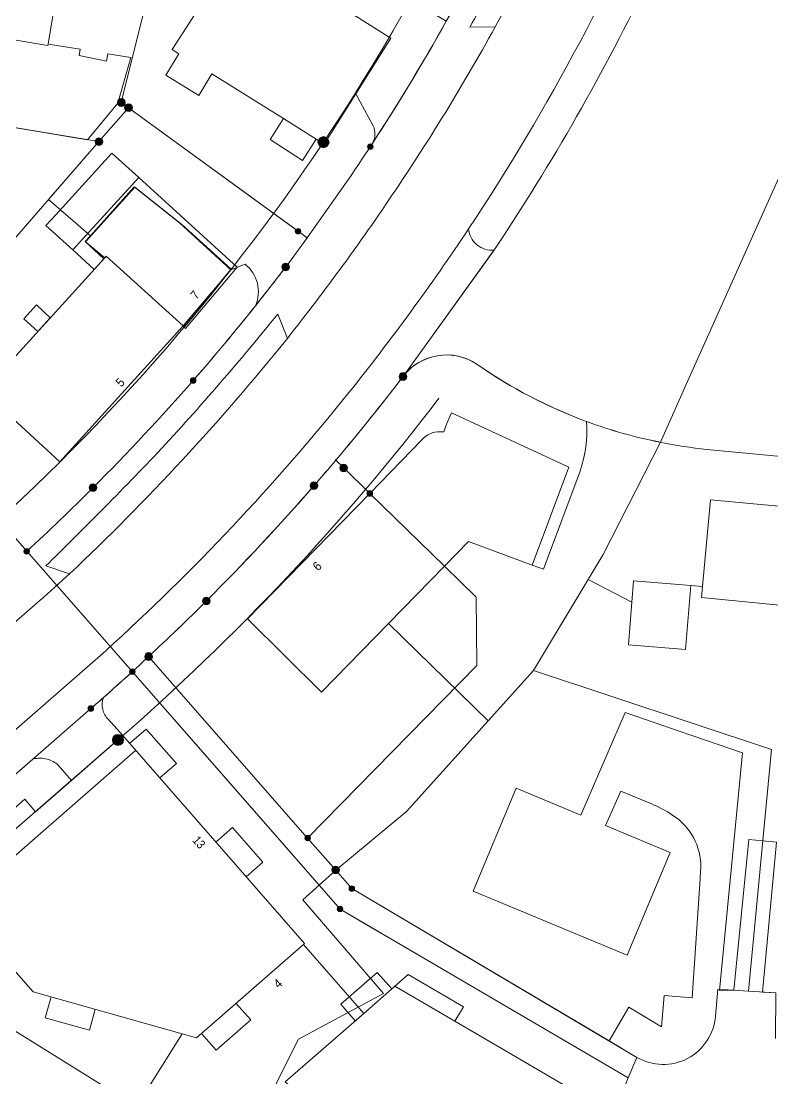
# Model space of a CAD drawing. Header units: metres. Extents: x 2683404 to 2684427, y 1250406 to 1251451.
# Drawn here: x 2683784.9 to 2683852.9, y 1250884.4 to 1250980.1 of the extents above; entities that cross this region are included whole.
import ezdxf

# ---------------------------------------------------------------- set-up
doc = ezdxf.new("R2010")
doc.units = ezdxf.units.M
doc.linetypes.add('AUSGEZOGEN', pattern=[0])
for name, color, linetype, lineweight in [('0__DEFAULT_1', 8, 'AUSGEZOGEN', 18), ('17__01973', 8, 'AUSGEZOGEN', 13), ('22__01911', 8, 'AUSGEZOGEN', 13), ('24__01225', 8, 'AUSGEZOGEN', 13), ('25__01221', 8, 'AUSGEZOGEN', 13), ('27__01236', 8, 'AUSGEZOGEN', 13), ('29__01211', 8, 'AUSGEZOGEN', 13), ('30__01234', 8, 'AUSGEZOGEN', 13), ('35__01219', 8, 'AUSGEZOGEN', 13), ('40__01653', 8, 'AUSGEZOGEN', 13), ('41__01657', 8, 'AUSGEZOGEN', 13), ('42__01651', 8, 'AUSGEZOGEN', 13), ('48__01611', 8, 'AUSGEZOGEN', 13), ('54__01921', 8, 'AUSGEZOGEN', 13), ('56__01321', 8, 'AUSGEZOGEN', 13), ('67__01311', 8, 'AUSGEZOGEN', 13), ('84__01940', 8, 'AUSGEZOGEN', 13), ('STANDARD', 7, 'AUSGEZOGEN', 13)]:
    doc.layers.add(name, color=color, linetype=linetype, lineweight=lineweight)
doc.styles.add('ARIAL', font='arial.ttf')

# ---------------------------------------------------------------- blocks, each defined once
blk = doc.blocks.new('COMPLEXOBJECT_1')
at = {"layer": '17__01973', "color": 8, "linetype": 'AUSGEZOGEN', "lineweight": 18, "transparency": 33554687}
blk.add_line((-2473.405, -306.443), (-2473.405, -306.443), dxfattribs=at)
blk.add_lwpolyline([(-2473.405, -306.443), (-2500.59, -330.105), (-2510.532, -346.036)], dxfattribs=at)
blk.add_arc((-2611.879, -147.335), 210.928, 311.03333, 322.5712, dxfattribs=at)
blk = doc.blocks.new('COMPLEXOBJECT_2')
at = {"layer": '17__01973', "color": 8, "linetype": 'AUSGEZOGEN', "lineweight": 18, "transparency": 33554687}
blk.add_line((-2454.82, -252.349), (-2454.82, -252.349), dxfattribs=at)
for centre, radius, start, end in [((-2611.931, -147.324), 188.981, 326.23812, 342.64453), ((-2611.854, -147.294), 188.935, 311.0192, 326.21762)]:
    blk.add_arc(centre, radius, start, end, dxfattribs=at)
blk = doc.blocks.new('COMPLEXOBJECT_11')
at = {"layer": '24__01225', "color": 8, "linetype": 'AUSGEZOGEN', "lineweight": 18, "transparency": 33554687}
for p, q in [((-2474.723, -302.616), (-2474.723, -302.616)), ((-2475.855, -303.603), (-2481.101, -308.177)), ((-2474.786, -303.686), (-2474.786, -303.686)), ((-2481.101, -308.177), (-2481.101, -308.177)), ((-2479.81, -308.187), (-2479.81, -308.187)), ((-2478.801, -308.743), (-2478.801, -308.743)), ((-2478.801, -308.743), (-2477.612, -310.114))]:
    blk.add_line(p, q, dxfattribs=at)
blk.add_lwpolyline([(-2477.612, -310.114), (-2472.979, -306.058), (-2474.298, -304.569)], dxfattribs=at)
for centre, radius, start, end in [((-2578.922, -184.253), 157.693, 310.8126, 311.35828), ((-2472.971, -303.256), 1.865, 159.93091, 193.32989), ((-2472.973, -303.26), 1.863, 193.21763, 224.63784), ((-2480.474, -310.591), 2.494, 74.55321, 104.55918), ((-2480.478, -310.593), 2.497, 47.80393, 74.48297)]:
    blk.add_arc(centre, radius, start, end, dxfattribs=at)
blk = doc.blocks.new('COMPLEXOBJECT_19')
at = {"layer": '29__01211', "color": 8, "linetype": 'AUSGEZOGEN', "lineweight": 18, "transparency": 33554687}
blk.add_line((-2454.462, -238.003), (-2454.462, -238.003), dxfattribs=at)
blk.add_lwpolyline([(-2456.287, -238.213), (-2457.209, -237.636), (-2464.593, -233.017), (-2464.856, -233.44), (-2466.496, -236.106), (-2466.877, -237.702), (-2466.982, -238.224), (-2465.432, -239.158), (-2468.495, -243.965), (-2467.905, -244.341), (-2469.092, -246.277), (-2466.1, -248.112), (-2464.903, -246.16), (-2458.428, -250.199), (-2459.658, -252.119), (-2456.711, -254.007), (-2455.484, -252.091), (-2454.764, -252.543), (-2451.885, -247.962), (-2448.724, -242.933), (-2452.134, -240.805), (-2451.978, -240.554), (-2451.702, -238.38), (-2452.413, -238.196), (-2453.825, -237.299), (-2454.462, -238.003)], dxfattribs=at)
blk.add_arc((-2455.182, -239.787), 1.923, 68.03669, 125.09145, dxfattribs=at)
blk = doc.blocks.new('COMPLEXOBJECT_20')
at = {"layer": '24__01225', "color": 8, "linetype": 'AUSGEZOGEN', "lineweight": 18, "transparency": 33554687}
for p, q in [((-2457.209, -237.636), (-2456.287, -238.213)), ((-2456.287, -238.213), (-2456.287, -238.213)), ((-2454.462, -238.003), (-2454.462, -238.003)), ((-2450.394, -252.46), (-2450.394, -252.46))]:
    blk.add_line(p, q, dxfattribs=at)
for points in [[(-2443.72, -241.398), (-2455.255, -234.435), (-2457.209, -237.636)], [(-2454.462, -238.003), (-2453.825, -237.299), (-2452.413, -238.196), (-2451.702, -238.38), (-2451.978, -240.554), (-2452.134, -240.805), (-2448.724, -242.933), (-2451.885, -247.962), (-2450.327, -250.864)]]:
    blk.add_lwpolyline(points, dxfattribs=at)
for centre, radius, start, end in [((-2455.182, -239.787), 1.923, 68.03669, 125.09145), ((-2611.565, -147.677), 192.238, 326.97065, 330.82194), ((-2451.928, -251.596), 1.76, 330.6076, 24.58468)]:
    blk.add_arc(centre, radius, start, end, dxfattribs=at)
blk = doc.blocks.new('COMPLEXOBJECT_21')
at = {"layer": '30__01234', "color": 8, "linetype": 'AUSGEZOGEN', "lineweight": 18, "transparency": 33554687}
for p, q in [((-2457.676, -202.429), (-2457.676, -202.429)), ((-2458.029, -204.232), (-2458.029, -204.232)), ((-2432.422, -217.427), (-2432.422, -217.427)), ((-2451.435, -218.692), (-2451.435, -218.692)), ((-2459.974, -222.096), (-2459.974, -222.096)), ((-2455.735, -224.277), (-2455.735, -224.277)), ((-2437.641, -229.608), (-2437.641, -229.608)), ((-2442.38, -238.968), (-2442.38, -238.968)), ((-2443.72, -241.398), (-2443.72, -241.398)), ((-2450.327, -250.864), (-2450.327, -250.864)), ((-2450.589, -252.759), (-2450.394, -252.46)), ((-2450.589, -252.759), (-2450.589, -252.759)), ((-2461.912, -263.387), (-2461.912, -263.387)), ((-2466.61, -273.921), (-2466.61, -273.921))]:
    blk.add_line(p, q, dxfattribs=at)
for points in [[(-2457.676, -202.429), (-2457.54, -201.679), (-2462.428, -200.764), (-2464.306, -210.327), (-2468.895, -209.432), (-2469.02, -209.976), (-2484.725, -206.862), (-2484.958, -207.973), (-2484.179, -208.103), (-2484.768, -211.681), (-2485.117, -214.045), (-2487.267, -227.271), (-2487.172, -227.292), (-2487.776, -230.612), (-2483.539, -231.332), (-2483.413, -230.516), (-2478.314, -231.379), (-2478.304, -231.32), (-2477.742, -231.412), (-2479.725, -243.477), (-2476.834, -243.924), (-2476.919, -244.519), (-2474.435, -245.02), (-2474.327, -244.349), (-2472.252, -244.684), (-2473.412, -248.808), (-2476.146, -252.131), (-2486.633, -250.401), (-2504.884, -247.388), (-2505.138, -248.924), (-2487, -251.942), (-2491.603, -271.262), (-2492.864, -276.563), (-2484.143, -286.532), (-2481.657, -289.378)], [(-2429.486, -209.425), (-2433.467, -207.484), (-2433.144, -204.598), (-2433.876, -204.518), (-2444.113, -204.335), (-2447.718, -203.581), (-2448.435, -203.417), (-2451.435, -218.692)], [(-2459.974, -222.096), (-2459.959, -217.494), (-2460.623, -217.424), (-2458.029, -204.232)], [(-2449.308, -219.609), (-2450.093, -220.989), (-2450.5, -220.766), (-2450.645, -221.297), (-2443.441, -225.458), (-2442.562, -224.925), (-2440.278, -226.309), (-2443.325, -232.621), (-2455.926, -225.258), (-2455.735, -224.277)], [(-2450.327, -250.864), (-2451.885, -247.962), (-2454.764, -252.543), (-2455.484, -252.091), (-2456.711, -254.007), (-2459.658, -252.119), (-2458.428, -250.199), (-2464.903, -246.16), (-2466.1, -248.112), (-2469.092, -246.277), (-2467.905, -244.341), (-2468.495, -243.965), (-2465.432, -239.158), (-2466.982, -238.224), (-2466.877, -237.702), (-2466.496, -236.106), (-2464.856, -233.44), (-2464.593, -233.017)], [(-2464.593, -233.017), (-2457.209, -237.636), (-2455.255, -234.435), (-2443.72, -241.398)], [(-2461.912, -263.387), (-2463.206, -263.895), (-2467.5, -268.981), (-2478.649, -281.288), (-2485.589, -274.902), (-2474.593, -262.818), (-2476.358, -261.35), (-2475.892, -260.828), (-2479.675, -257.54), (-2475.121, -252.3), (-2472.451, -249.23), (-2456.309, -261)]]:
    blk.add_lwpolyline(points, dxfattribs=at)
for centre, radius, start, end in [((-2456.102, -203.673), 2.007, 141.68031, 196.16464), ((-2613.028, -146.622), 193.989, 338.59264, 341.11035), ((-2612.628, -147.426), 193.324, 334.84295, 338.77122), ((-2451.765, -222.382), 3.705, 48.46201, 84.89395), ((-2456.342, -220.246), 4.077, 206.99127, 278.55636), ((-2612.609, -146.901), 193.531, 331.59356, 334.69994), ((-2631.654, -136.179), 215.384, 330.75679, 331.49498), ((-2451.928, -251.596), 1.76, 330.6076, 24.58468), ((-2610.609, -147.796), 191.373, 323.73399, 326.73772), ((-2463.912, -265.889), 3.203, 336.47727, 51.36685), ((-2616.4, -143.221), 198.795, 318.89339, 321.42874), ((-2612.561, -146.667), 193.637, 314.99031, 318.91492), ((-2612.166, -147.687), 192.637, 312.64744, 315.12161)]:
    blk.add_arc(centre, radius, start, end, dxfattribs=at)
blk = doc.blocks.new('COMPLEXOBJECT_40')
at = {"layer": '25__01221', "color": 8, "linetype": 'AUSGEZOGEN', "lineweight": 18, "transparency": 33554687}
for p, q in [((-2441.697, -260.193), (-2441.697, -260.193)), ((-2447.565, -273.478), (-2439.403, -262.111)), ((-2447.565, -273.478), (-2447.565, -273.478)), ((-2452.533, -275.019), (-2452.533, -275.019)), ((-2453.7, -281.132), (-2453.7, -281.132)), ((-2455.677, -283.429), (-2455.677, -283.429)), ((-2465.41, -293.871), (-2465.41, -293.871)), ((-2474.512, -298.375), (-2500.731, -321.301)), ((-2474.512, -298.375), (-2474.512, -298.375)), ((-2470.63, -298.897), (-2470.63, -298.897)), ((-2474.723, -302.616), (-2474.723, -302.616)), ((-2505.786, -326.253), (-2505.786, -326.253))]:
    blk.add_line(p, q, dxfattribs=at)
blk.add_lwpolyline([(-2506.818, -327.346), (-2504.66, -329.125), (-2494.218, -319.614), (-2481.101, -308.177), (-2475.855, -303.603)], dxfattribs=at)
for centre, radius, start, end in [((-2615.664, -144.417), 208.97, 321.31943, 326.35606), ((-2439.608, -260.025), 2.096, 184.60596, 275.59645), ((-2612.374, -147.663), 207.343, 319.93093, 322.64181), ((-2609.781, -149.061), 201.475, 312.17467, 321.30485), ((-2630.999, -130.532), 232.627, 318.9086, 319.65504), ((-2612.299, -147.199), 207.578, 315.04225, 318.98313), ((-2611.053, -147.83), 206.252, 312.90873, 314.92183), ((-2634.745, -124.562), 239.43, 312.78812, 313.27032), ((-2605.363, -153.958), 197.904, 311.30872, 312.32651), ((-2578.922, -184.253), 157.693, 310.8126, 311.35828), ((-2425.358, -403.298), 111.376, 132.58981, 136.23076), ((-2423.625, -404.862), 113.709, 136.26555, 137.023)]:
    blk.add_arc(centre, radius, start, end, dxfattribs=at)
blk = doc.blocks.new('COMPLEXOBJECT_43')
at = {"layer": '25__01221', "color": 8, "linetype": 'AUSGEZOGEN', "lineweight": 18, "transparency": 33554687}
for p, q in [((-2443.72, -241.398), (-2443.72, -241.398)), ((-2439.288, -241.901), (-2441.586, -241.942)), ((-2439.288, -241.901), (-2439.288, -241.901)), ((-2444.085, -250.128), (-2444.085, -250.128)), ((-2450.394, -252.46), (-2450.589, -252.759)), ((-2450.394, -252.46), (-2450.394, -252.46)), ((-2450.589, -252.759), (-2450.589, -252.759)), ((-2447.986, -256.208), (-2447.986, -256.208)), ((-2456.309, -261), (-2456.309, -261)), ((-2458.24, -263.65), (-2458.24, -263.65)), ((-2453.016, -263.431), (-2453.016, -263.431)), ((-2458.96, -267.928), (-2458.96, -267.928)), ((-2458.96, -267.928), (-2458.09, -270.103)), ((-2458.09, -270.103), (-2458.09, -270.103)), ((-2466.61, -273.921), (-2466.61, -273.921)), ((-2475.257, -286.048), (-2475.257, -286.048)), ((-2481.657, -289.378), (-2484.143, -286.532)), ((-2479.928, -290.7), (-2479.928, -290.7)), ((-2477.793, -291.428), (-2479.928, -290.7))]:
    blk.add_line(p, q, dxfattribs=at)
blk.add_lwpolyline([(-2512.325, -320.619), (-2513.058, -319.59), (-2495.184, -304.06), (-2494.78, -306.33), (-2480.429, -293.812)], dxfattribs=at)
for centre, radius, start, end in [((-2618.594, -145.084), 201.775, 331.31264, 333.28769), ((-2611.565, -147.677), 192.238, 326.97065, 330.82194), ((-2611.627, -146.926), 196.777, 328.36778, 331.14099), ((-2613.073, -145.995), 198.496, 326.27265, 328.35793), ((-2610.609, -147.796), 191.373, 323.73399, 326.73772), ((-2617.018, -143.86), 202.962, 323.9047, 326.38963), ((-2616.987, -145.946), 197.623, 323.44463, 324.39528), ((-2611.512, -147.28), 192.442, 321.46628, 322.79278), ((-2618.857, -142.576), 205.206, 321.57703, 323.9176), ((-2616.4, -143.221), 198.795, 318.89339, 321.42874), ((-2656.327, -107.858), 254.118, 319.13102, 320.95711), ((-2612.561, -146.667), 193.637, 314.99031, 318.91492), ((-2660.182, -104.512), 259.222, 317.2538, 319.12917), ((-2807.303, 42.645), 467.219, 315.2907, 316.24707), ((-2612.166, -147.687), 192.637, 312.64744, 315.12161), ((-2806.212, 41.588), 465.7, 314.4777, 315.28877), ((-2594.033, -165.551), 171.338, 311.53194, 312.72048)]:
    blk.add_arc(centre, radius, start, end, dxfattribs=at)
blk = doc.blocks.new('COMPLEXOBJECT_51')
at = {"layer": '25__01221', "color": 8, "linetype": 'AUSGEZOGEN', "lineweight": 18, "transparency": 33554687}
for p, q in [((-2470.63, -298.897), (-2470.63, -298.897)), ((-2472.103, -300.272), (-2472.103, -300.272))]:
    blk.add_line(p, q, dxfattribs=at)
for points in [[(-2426.488, -335.173), (-2429.001, -333.683), (-2452.255, -319.898), (-2453.715, -318.223), (-2456.255, -315.323), (-2470.63, -298.897)], [(-2472.103, -300.272), (-2463.378, -310.251), (-2453.323, -321.749), (-2450.079, -323.65), (-2448.724, -324.444), (-2427.259, -337.023), (-2426.488, -335.173)]]:
    blk.add_lwpolyline(points, dxfattribs=at)
blk.add_arc((-2634.745, -124.562), 239.43, 312.78812, 313.27032, dxfattribs=at)
blk = doc.blocks.new('COMPLEXOBJECT_63')
at = {"layer": '29__01211', "color": 8, "linetype": 'AUSGEZOGEN', "lineweight": 18, "transparency": 33554687}
for p, q in [((-2445.904, -279.263), (-2450.63, -284.142)), ((-2445.002, -278.669), (-2445.002, -278.669)), ((-2443.926, -278.578), (-2443.926, -278.578))]:
    blk.add_line(p, q, dxfattribs=at)
blk.add_lwpolyline([(-2450.63, -284.142), (-2443.89, -290.732), (-2441.719, -288.497), (-2435.943, -290.621), (-2432.624, -281.75), (-2443.239, -276.854), (-2443.708, -277.871), (-2443.926, -278.578)], dxfattribs=at)
for centre, radius, start, end in [((-2444.277, -280.752), 2.206, 109.19611, 137.53662), ((-2444.286, -280.733), 2.185, 80.52657, 109.14171)]:
    blk.add_arc(centre, radius, start, end, dxfattribs=at)
blk = doc.blocks.new('COMPLEXOBJECT_68')
at = {"layer": '30__01234', "color": 8, "linetype": 'AUSGEZOGEN', "lineweight": 18, "transparency": 33554687}
for p, q in [((-2472.103, -300.272), (-2472.103, -300.272)), ((-2474.786, -303.686), (-2474.786, -303.686)), ((-2481.101, -308.177), (-2481.101, -308.177)), ((-2479.81, -308.187), (-2479.81, -308.187)), ((-2478.801, -308.743), (-2478.801, -308.743))]:
    blk.add_line(p, q, dxfattribs=at)
for points in [[(-2372.461, -352.719), (-2372.628, -354.556), (-2372.338, -354.584), (-2353.853, -356.358), (-2353.978, -357.652), (-2345.44, -358.475), (-2347.969, -384.63), (-2361.363, -383.426), (-2359.672, -365.698), (-2373.266, -364.415), (-2373.072, -362.364), (-2377.111, -362.006), (-2375.907, -349.377), (-2376.703, -349.302), (-2389.462, -348.092), (-2411.761, -345.982), (-2422.22, -342.825), (-2428.639, -340.343), (-2427.259, -337.023), (-2448.724, -324.444), (-2450.079, -323.65), (-2453.323, -321.749), (-2463.378, -310.251), (-2472.103, -300.272)], [(-2474.298, -304.569), (-2472.979, -306.058), (-2456.537, -324.87), (-2456.643, -324.962), (-2461.083, -328.841), (-2462.338, -329.937), (-2466.313, -333.41), (-2467.615, -333.042), (-2481.062, -329.237), (-2489.078, -320.146), (-2486.205, -317.639), (-2487.212, -316.513), (-2481.834, -311.803), (-2480.851, -312.949), (-2477.612, -310.114), (-2478.801, -308.743)], [(-2481.101, -308.177), (-2494.218, -319.614), (-2482.739, -332.765), (-2466.2, -343.074)]]:
    blk.add_lwpolyline(points, dxfattribs=at)
for centre, radius, start, end in [((-2605.363, -153.958), 197.904, 311.30872, 312.32651), ((-2472.971, -303.256), 1.865, 159.93091, 193.32989), ((-2472.973, -303.26), 1.863, 193.21763, 224.63784), ((-2480.474, -310.591), 2.494, 74.55321, 104.55918), ((-2480.478, -310.593), 2.497, 47.80393, 74.48297)]:
    blk.add_arc(centre, radius, start, end, dxfattribs=at)
blk = doc.blocks.new('COMPLEXOBJECT_69')
at = {"layer": '30__01234', "color": 8, "linetype": 'AUSGEZOGEN', "lineweight": 18, "transparency": 33554687}
for p, q in [((-2444.507, -271.681), (-2444.507, -271.681)), ((-2440.868, -272.505), (-2440.868, -272.505)), ((-2447.565, -273.478), (-2447.565, -273.478)), ((-2431.039, -277.631), (-2431.039, -277.631)), ((-2445.002, -278.669), (-2445.002, -278.669)), ((-2443.926, -278.578), (-2443.926, -278.578)), ((-2453.7, -281.132), (-2453.7, -281.132)), ((-2431.622, -282.125), (-2431.622, -282.125)), ((-2455.677, -283.429), (-2455.677, -283.429)), ((-2465.41, -293.871), (-2465.41, -293.871)), ((-2470.63, -298.897), (-2470.63, -298.897)), ((-2425.022, -312.305), (-2425.022, -312.305))]:
    blk.add_line(p, q, dxfattribs=at)
for points in [[(-2443.926, -278.578), (-2443.708, -277.871), (-2443.239, -276.854), (-2432.624, -281.75), (-2435.943, -290.621), (-2434.941, -290.996), (-2431.622, -282.125)], [(-2403.708, -283.191), (-2403.979, -286.204), (-2395.824, -286.997), (-2396.673, -295.865), (-2408.661, -294.741), (-2420.651, -293.563), (-2420.558, -292.559), (-2421.599, -292.474), (-2422.085, -298.253), (-2427.246, -297.842), (-2426.938, -293.987), (-2430.891, -291.927), (-2435.818, -300.159), (-2439.933, -304.729), (-2448.943, -295.909), (-2455.009, -302.123), (-2461.7, -295.479), (-2450.63, -284.142), (-2445.904, -279.263)], [(-2470.63, -298.897), (-2456.255, -315.323), (-2453.715, -318.223), (-2452.255, -319.898), (-2429.001, -333.683), (-2427.227, -330.641), (-2424.256, -332.406), (-2424.03, -329.575), (-2421.484, -329.781), (-2420.765, -318.988), (-2420.723, -318.356)], [(-2437.405, -310.824), (-2431.564, -313.263), (-2427.544, -303.977), (-2422.578, -305.677), (-2416.929, -307.611), (-2419.006, -329.126), (-2417.726, -329.095), (-2416.375, -315.448), (-2415.096, -315.576), (-2413.854, -315.697), (-2415.132, -329.264), (-2413.928, -329.342), (-2413.958, -333.482)], [(-2425.022, -312.305), (-2427.942, -311.07), (-2429.322, -314.199), (-2423.634, -316.573), (-2423.464, -316.644), (-2427.371, -325.925), (-2441.297, -320.137), (-2441.228, -319.973), (-2437.405, -310.824)]]:
    blk.add_lwpolyline(points, dxfattribs=at)
for centre, radius, start, end in [((-2443.764, -276.446), 4.822, 98.86196, 142.01835), ((-2443.671, -276.434), 4.826, 54.49919, 99.98348), ((-2415.583, -236.007), 44.401, 235.2861, 249.6282), ((-2612.374, -147.663), 207.343, 319.93093, 322.64181), ((-2442.615, -278.414), 11.603, 341.34708, 3.86969), ((-2444.277, -280.752), 2.206, 109.19611, 137.53662), ((-2444.286, -280.733), 2.185, 80.52657, 109.14171), ((-2630.999, -130.532), 232.627, 318.9086, 319.65504), ((-2612.299, -147.199), 207.578, 315.04225, 318.98313), ((-2611.053, -147.83), 206.252, 312.90873, 314.92183), ((-2428.963, -321.746), 10.23, 54.26867, 67.34015), ((-2426.206, -317.904), 5.501, 355.28428, 54.21868)]:
    blk.add_arc(centre, radius, start, end, dxfattribs=at)
blk = doc.blocks.new('COMPLEXOBJECT_73')
at = {"layer": '24__01225', "color": 8, "linetype": 'AUSGEZOGEN', "lineweight": 18, "transparency": 33554687}
for p, q in [((-2431.039, -277.631), (-2431.039, -277.631)), ((-2420.159, -280.161), (-2420.159, -280.161)), ((-2431.622, -282.125), (-2431.622, -282.125)), ((-2402.169, -281.868), (-2402.169, -281.868)), ((-2403.708, -283.191), (-2403.708, -283.191))]:
    blk.add_line(p, q, dxfattribs=at)
for points in [[(-2402.169, -281.868), (-2406.962, -281.413), (-2407.41, -281.37), (-2417.591, -280.405), (-2420.159, -280.161)], [(-2431.622, -282.125), (-2434.941, -290.996), (-2435.943, -290.621), (-2441.719, -288.497), (-2443.89, -290.732), (-2448.943, -295.909), (-2439.933, -304.729), (-2435.818, -300.159), (-2430.891, -291.927), (-2426.938, -293.987), (-2426.784, -292.053), (-2421.599, -292.474)], [(-2421.599, -292.474), (-2420.558, -292.559), (-2419.831, -284.725), (-2407.811, -285.831), (-2407.363, -285.875), (-2403.979, -286.204), (-2403.708, -283.191)]]:
    blk.add_lwpolyline(points, dxfattribs=at)
for centre, radius, start, end in [((-2442.615, -278.414), 11.603, 341.34708, 3.86969), ((-2415.822, -236.368), 43.979, 249.75638, 258.80647), ((-2415.443, -235.795), 44.616, 258.47262, 263.93256), ((-2402.26, -283.319), 1.454, 86.42475, 174.94319)]:
    blk.add_arc(centre, radius, start, end, dxfattribs=at)
blk = doc.blocks.new('COMPLEXOBJECT_75')
at = {"layer": '27__01236', "color": 8, "linetype": 'AUSGEZOGEN', "lineweight": 18, "transparency": 33554687}
for p, q in [((-2458.96, -267.928), (-2458.96, -267.928)), ((-2458.09, -270.103), (-2458.96, -267.928)), ((-2458.09, -270.103), (-2458.09, -270.103)), ((-2475.257, -286.048), (-2475.257, -286.048)), ((-2479.928, -290.7), (-2477.793, -291.428)), ((-2477.793, -291.428), (-2477.793, -291.428))]:
    blk.add_line(p, q, dxfattribs=at)
for centre, radius, start, end in [((-2656.327, -107.858), 254.118, 319.13102, 320.95711), ((-2623.772, -136.788), 212.658, 313.34965, 321.17825), ((-2660.182, -104.512), 259.222, 317.2538, 319.12917), ((-2807.303, 42.645), 467.219, 315.2907, 316.24707), ((-2806.212, 41.588), 465.7, 314.4777, 315.28877)]:
    blk.add_arc(centre, radius, start, end, dxfattribs=at)
blk = doc.blocks.new('COMPLEXOBJECT_76')
at = {"layer": '24__01225', "color": 8, "linetype": 'AUSGEZOGEN', "lineweight": 18, "transparency": 33554687}
for p, q in [((-2456.309, -261), (-2456.309, -261)), ((-2461.912, -263.387), (-2461.912, -263.387)), ((-2458.24, -263.65), (-2458.24, -263.65))]:
    blk.add_line(p, q, dxfattribs=at)
for points in [[(-2456.309, -261), (-2472.451, -249.23), (-2475.121, -252.3), (-2479.675, -257.54)], [(-2479.675, -257.54), (-2475.892, -260.828), (-2471.936, -256.398), (-2467.832, -259.661), (-2463.206, -263.895), (-2461.912, -263.387)]]:
    blk.add_lwpolyline(points, dxfattribs=at)
for centre, radius, start, end in [((-2616.987, -145.946), 197.623, 323.44463, 324.39528), ((-2463.912, -265.889), 3.203, 336.47727, 51.36685), ((-2611.512, -147.28), 192.442, 321.46628, 322.79278)]:
    blk.add_arc(centre, radius, start, end, dxfattribs=at)
blk = doc.blocks.new('COMPLEXOBJECT_79')
at = {"layer": '25__01221', "color": 8, "linetype": 'AUSGEZOGEN', "lineweight": 18, "transparency": 33554687}
for p, q in [((-2444.085, -250.128), (-2444.085, -250.128)), ((-2447.986, -256.208), (-2447.986, -256.208)), ((-2441.697, -260.193), (-2441.697, -260.193)), ((-2453.016, -263.431), (-2453.016, -263.431)), ((-2458.09, -270.103), (-2458.09, -270.103)), ((-2452.533, -275.019), (-2452.533, -275.019)), ((-2477.793, -291.428), (-2477.793, -291.428)), ((-2500.731, -321.301), (-2474.512, -298.375)), ((-2474.512, -298.375), (-2474.512, -298.375))]:
    blk.add_line(p, q, dxfattribs=at)
blk.add_lwpolyline([(-2480.429, -293.812), (-2494.78, -306.33), (-2505.226, -315.409)], dxfattribs=at)
for centre, radius, start, end in [((-2615.464, -145.953), 200.609, 331.42652, 341.17284), ((-2610.248, -148.435), 202.236, 326.45341, 337.58547), ((-2611.627, -146.926), 196.777, 328.36778, 331.14099), ((-2613.073, -145.995), 198.496, 326.27265, 328.35793), ((-2617.018, -143.86), 202.962, 323.9047, 326.38963), ((-2615.664, -144.417), 208.97, 321.31943, 326.35606), ((-2618.857, -142.576), 205.206, 321.57703, 323.9176), ((-2623.772, -136.788), 212.658, 313.34965, 321.17825), ((-2609.781, -149.061), 201.475, 312.17467, 321.30485), ((-2594.033, -165.551), 171.338, 311.53194, 312.72048)]:
    blk.add_arc(centre, radius, start, end, dxfattribs=at)
blk = doc.blocks.new('COMPLEXOBJECT_99')
at = {"layer": '48__01611', "color": 8, "linetype": 'AUSGEZOGEN', "lineweight": 18, "transparency": 33554687}
blk.add_line((-2456.309, -261), (-2456.309, -261), dxfattribs=at)
for points in [[(-2456.309, -261), (-2457.119, -260.41), (-2472.451, -249.23), (-2475.121, -252.3), (-2491.603, -271.262), (-2492.864, -276.563)], [(-2492.864, -276.563), (-2484.143, -286.532), (-2481.657, -289.378)]]:
    blk.add_lwpolyline(points, dxfattribs=at)
for centre, radius, start, end in [((-2616.987, -145.946), 197.623, 323.44463, 324.39528), ((-2612.41, -146.56), 193.594, 318.86182, 322.78391), ((-2612.561, -146.667), 193.637, 314.99031, 318.91492), ((-2612.166, -147.687), 192.637, 312.64744, 315.12161)]:
    blk.add_arc(centre, radius, start, end, dxfattribs=at)
blk = doc.blocks.new('COMPLEXOBJECT_101')
at = {"layer": '48__01611', "color": 8, "linetype": 'AUSGEZOGEN', "lineweight": 18, "transparency": 33554687}
for p, q in [((-2470.63, -298.897), (-2470.63, -298.897)), ((-2472.103, -300.272), (-2472.103, -300.272)), ((-2419.378, -331.452), (-2419.378, -331.452)), ((-2426.488, -335.173), (-2426.488, -335.173)), ((-2421.9, -335.285), (-2421.9, -335.285))]:
    blk.add_line(p, q, dxfattribs=at)
for points in [[(-2426.488, -335.173), (-2452.255, -319.898), (-2453.715, -318.223), (-2456.255, -315.323), (-2470.63, -298.897)], [(-2472.103, -300.272), (-2453.323, -321.749), (-2427.259, -337.023), (-2428.639, -340.343), (-2422.95, -343.063), (-2411.761, -345.982), (-2389.462, -348.092), (-2376.703, -349.302), (-2347.703, -352.052), (-2342.144, -355.462), (-2341.113, -344.572), (-2346.793, -345.972)], [(-2413.958, -333.482), (-2413.928, -329.342), (-2416.387, -329.182), (-2419.157, -329.002), (-2419.378, -331.452)]]:
    blk.add_lwpolyline(points, dxfattribs=at)
for centre, radius, start, end in [((-2634.745, -124.562), 239.43, 312.78812, 313.27032), ((-2424.201, -331.025), 4.842, 298.37357, 354.93897), ((-2424.09, -330.966), 4.843, 240.31782, 296.88538)]:
    blk.add_arc(centre, radius, start, end, dxfattribs=at)
blk = doc.blocks.new('COMPLEXOBJECT_103')
at = {"layer": '48__01611', "color": 8, "linetype": 'AUSGEZOGEN', "lineweight": 18, "transparency": 33554687}
for p, q in [((-2472.103, -300.272), (-2472.103, -300.272)), ((-2453.323, -321.749), (-2472.103, -300.272)), ((-2475.855, -303.603), (-2475.855, -303.603))]:
    blk.add_line(p, q, dxfattribs=at)
blk.add_lwpolyline([(-2475.855, -303.603), (-2494.218, -319.614), (-2482.739, -332.765), (-2466.2, -343.074), (-2459.841, -347.074), (-2443.342, -354.874), (-2431.224, -360.603), (-2422.95, -343.063), (-2428.639, -340.343), (-2427.259, -337.023), (-2453.323, -321.749)], dxfattribs=at)
blk.add_arc((-2611.052, -147.54), 206.48, 310.90232, 312.29459, dxfattribs=at)
blk = doc.blocks.new('COMPLEXOBJECT_104')
at = {"layer": '48__01611', "color": 8, "linetype": 'AUSGEZOGEN', "lineweight": 18, "transparency": 33554687}
for p, q in [((-2419.378, -331.452), (-2419.157, -329.002)), ((-2419.378, -331.452), (-2419.378, -331.452)), ((-2426.488, -335.173), (-2426.488, -335.173))]:
    blk.add_line(p, q, dxfattribs=at)
blk.add_lwpolyline([(-2419.157, -329.002), (-2416.387, -329.182), (-2414.313, -307.311), (-2435.818, -300.159), (-2447.303, -312.913), (-2453.715, -318.223), (-2452.255, -319.898), (-2426.488, -335.173)], dxfattribs=at)
for centre, radius, start, end in [((-2424.201, -331.025), 4.842, 298.37357, 354.93897), ((-2424.09, -330.966), 4.843, 240.31782, 296.88538)]:
    blk.add_arc(centre, radius, start, end, dxfattribs=at)
blk = doc.blocks.new('COMPLEXOBJECT_107')
at = {"layer": '48__01611', "color": 8, "linetype": 'AUSGEZOGEN', "lineweight": 18, "transparency": 33554687}
for p, q in [((-2444.509, -271.681), (-2444.509, -271.681)), ((-2440.959, -272.441), (-2440.959, -272.441)), ((-2447.629, -273.561), (-2447.629, -273.561)), ((-2424.359, -279.511), (-2424.359, -279.511)), ((-2453.7, -281.132), (-2453.7, -281.132))]:
    blk.add_line(p, q, dxfattribs=at)
for points in [[(-2447.303, -312.913), (-2435.818, -300.159), (-2429.54, -289.671), (-2424.359, -279.511)], [(-2453.7, -281.132), (-2452.99, -281.832), (-2450.63, -284.142), (-2443.89, -290.732), (-2441.03, -293.532), (-2440.971, -299.712), (-2456.255, -315.323), (-2453.715, -318.223), (-2447.303, -312.913)]]:
    blk.add_lwpolyline(points, dxfattribs=at)
for centre, radius, start, end in [((-2443.758, -276.457), 4.834, 98.93977, 143.20355), ((-2443.672, -276.441), 4.833, 55.85657, 99.97596), ((-2415.656, -236.153), 44.238, 235.11254, 249.65164), ((-2611.975, -147.996), 206.824, 319.9304, 322.61905), ((-2415.738, -236.069), 44.289, 249.78808, 258.77478)]:
    blk.add_arc(centre, radius, start, end, dxfattribs=at)
blk = doc.blocks.new('COMPLEXOBJECT_108')
at = {"layer": '48__01611', "color": 8, "linetype": 'AUSGEZOGEN', "lineweight": 18, "transparency": 33554687}
for p, q in [((-2453.7, -281.132), (-2453.7, -281.132)), ((-2452.99, -281.832), (-2453.7, -281.132)), ((-2455.68, -283.432), (-2455.68, -283.432)), ((-2465.412, -293.873), (-2465.412, -293.873)), ((-2470.63, -298.897), (-2470.63, -298.897))]:
    blk.add_line(p, q, dxfattribs=at)
blk.add_lwpolyline([(-2470.63, -298.897), (-2456.255, -315.323), (-2440.971, -299.712), (-2441.03, -293.532), (-2443.89, -290.732), (-2450.63, -284.142), (-2452.99, -281.832)], dxfattribs=at)
for centre, radius, start, end in [((-2609.341, -149.148), 204.068, 318.84979, 319.70189), ((-2612.234, -147.266), 207.486, 315.04176, 318.98401), ((-2610.932, -147.956), 206.078, 312.90785, 314.92186)]:
    blk.add_arc(centre, radius, start, end, dxfattribs=at)
blk = doc.blocks.new('COMPLEXOBJECT_109')
at = {"layer": '48__01611', "color": 8, "linetype": 'AUSGEZOGEN', "lineweight": 18, "transparency": 33554687}
for p, q in [((-2431.059, -248.479), (-2431.059, -248.479)), ((-2456.309, -261), (-2456.309, -261)), ((-2438.449, -260.7), (-2438.449, -260.7)), ((-2447.629, -273.561), (-2447.629, -273.561)), ((-2453.7, -281.132), (-2453.7, -281.132)), ((-2455.68, -283.432), (-2455.68, -283.432)), ((-2481.657, -289.378), (-2484.143, -286.532)), ((-2465.412, -293.873), (-2465.412, -293.873)), ((-2470.63, -298.897), (-2470.63, -298.897)), ((-2472.103, -300.272), (-2472.103, -300.272)), ((-2475.855, -303.603), (-2475.855, -303.603))]:
    blk.add_line(p, q, dxfattribs=at)
for points in [[(-2447.629, -273.561), (-2439.309, -261.98), (-2438.449, -260.7)], [(-2487.854, -289.843), (-2492.064, -293.503), (-2491.314, -293.773), (-2489.335, -296.123), (-2516.271, -319.556), (-2504.66, -329.125), (-2494.218, -319.614), (-2475.855, -303.603)]]:
    blk.add_lwpolyline(points, dxfattribs=at)
for centre, radius, start, end in [((-2611.743, -147.64), 206.919, 330.83432, 334.7855), ((-2612.169, -147.309), 192.946, 326.87074, 330.81391), ((-2612.498, -147.109), 207.836, 326.86983, 330.80773), ((-2610.609, -147.796), 191.373, 323.73399, 326.73772), ((-2616.987, -145.946), 197.623, 323.44463, 324.39528), ((-2612.41, -146.56), 193.594, 318.86182, 322.78391), ((-2611.975, -147.996), 206.824, 319.9304, 322.61905), ((-2612.561, -146.667), 193.637, 314.99031, 318.91492), ((-2609.341, -149.148), 204.068, 318.84979, 319.70189), ((-2612.166, -147.687), 192.637, 312.64744, 315.12161), ((-2612.234, -147.266), 207.486, 315.04176, 318.98401), ((-2610.932, -147.956), 206.078, 312.90785, 314.92186), ((-2634.745, -124.562), 239.43, 312.78812, 313.27032), ((-2611.052, -147.54), 206.48, 310.90232, 312.29459)]:
    blk.add_arc(centre, radius, start, end, dxfattribs=at)
blk = doc.blocks.new('COMPLEXOBJECT_110')
at = {"layer": '48__01611', "color": 8, "linetype": 'AUSGEZOGEN', "lineweight": 18, "transparency": 33554687}
blk.add_line((-2442.38, -238.968), (-2442.38, -238.968), dxfattribs=at)
blk.add_lwpolyline([(-2442.38, -238.968), (-2443.24, -238.468), (-2452.801, -232.898), (-2467.093, -224.519), (-2473.101, -248.76), (-2472.451, -249.23), (-2457.119, -260.41), (-2456.309, -261)], dxfattribs=at)
for centre, radius, start, end in [((-2631.654, -136.179), 215.384, 330.75679, 331.49498), ((-2612.169, -147.309), 192.946, 326.87074, 330.81391), ((-2610.609, -147.796), 191.373, 323.73399, 326.73772)]:
    blk.add_arc(centre, radius, start, end, dxfattribs=at)
blk = doc.blocks.new('COMPLEXOBJECT_133')
at = {"layer": '84__01940', "color": 8, "linetype": 'AUSGEZOGEN', "lineweight": 18, "transparency": 33554687}
for points in [[(-2496.302, -354.476), (-2482.739, -332.765), (-2466.2, -343.074)], [(-2462.896, -345.152), (-2457.084, -333.528), (-2449.406, -329.394), (-2456.691, -320.928), (-2455.215, -319.586), (-2472.103, -300.272), (-2481.657, -289.378), (-2484.143, -286.532), (-2492.864, -276.563), (-2491.603, -271.262), (-2486.633, -250.401), (-2475.121, -252.3), (-2472.451, -249.23), (-2473.101, -248.76), (-2467.093, -224.519)]]:
    blk.add_lwpolyline(points, dxfattribs=at)
blk = doc.blocks.new('COMPLEXOBJECT_134')
at = {"layer": '84__01940', "color": 8, "linetype": 'AUSGEZOGEN', "lineweight": 18, "transparency": 33554687}
for points in [[(-2379.831, -174.75), (-2384.459, -177.826), (-2385.297, -177.747), (-2386.718, -192.434), (-2387.019, -195.643), (-2387.075, -196.117), (-2391.018, -204.937), (-2405.697, -237.767), (-2422.165, -274.603), (-2424.359, -279.511), (-2429.54, -289.671), (-2435.818, -300.159), (-2447.303, -312.913), (-2453.715, -318.223), (-2455.215, -319.586), (-2456.691, -320.928), (-2449.406, -329.394), (-2457.084, -333.528), (-2462.896, -345.152)], [(-2466.2, -343.074), (-2482.739, -332.765), (-2496.302, -354.476)]]:
    blk.add_lwpolyline(points, dxfattribs=at)
blk = doc.blocks.new('COMPLEXOBJECT_135')
at = {"layer": '84__01940', "color": 8, "linetype": 'AUSGEZOGEN', "lineweight": 18, "transparency": 33554687}
blk.add_lwpolyline([(-2442.38, -238.968), (-2443.24, -238.468), (-2452.801, -232.898), (-2467.093, -224.519), (-2473.101, -248.76), (-2472.451, -249.23), (-2475.121, -252.3), (-2486.633, -250.401), (-2491.603, -271.262), (-2492.864, -276.563), (-2484.143, -286.532), (-2481.657, -289.378), (-2472.103, -300.272), (-2455.215, -319.586), (-2453.715, -318.223), (-2447.303, -312.913), (-2435.818, -300.159), (-2429.54, -289.671), (-2424.359, -279.511), (-2422.165, -274.603), (-2405.697, -237.767)], dxfattribs=at)
blk = doc.blocks.new('EYYYMANN', base_point=(2679.73, 1246.518))
at = {"layer": 'STANDARD', "linetype": 'AUSGEZOGEN', "lineweight": -3, "transparency": 33554687}
blk.add_hatch(color=7, dxfattribs=at).paths.add_polyline_path([(0.268, 1246517.887), (0.225, 1246517.93), (0.175, 1246517.965), (0.12, 1246517.991), (0.061, 1246518.007), (0, 1246518.012), (-0.061, 1246518.007), (-0.12, 1246517.991), (-0.175, 1246517.965), (-0.225, 1246517.93), (-0.268, 1246517.887), (-0.303, 1246517.837), (-0.329, 1246517.782), (-0.345, 1246517.723), (-0.35, 1246517.662), (-0.345, 1246517.601), (-0.329, 1246517.542), (-0.303, 1246517.487), (-0.268, 1246517.437), (-0.225, 1246517.394), (-0.175, 1246517.359), (-0.12, 1246517.333), (-0.061, 1246517.317), (0, 1246517.312), (0.061, 1246517.317), (0.12, 1246517.333), (0.175, 1246517.359), (0.225, 1246517.394), (0.268, 1246517.437), (0.303, 1246517.487), (0.329, 1246517.542), (0.345, 1246517.601), (0.35, 1246517.662), (0.345, 1246517.723), (0.329, 1246517.782), (0.303, 1246517.837)])
at = {"layer": '0__DEFAULT_1', "color": 8, "linetype": 'AUSGEZOGEN', "lineweight": 18, "transparency": 33554687}
for start, end in [(90, 270), (270, 90)]:
    blk.add_arc((0, 1246517.662), 0.35, start, end, dxfattribs=at)

msp = doc.modelspace()

# ---------------------------------------------------------------- linework, layer by layer
at = {"layer": '22__01911', "color": 8, "linetype": 'AUSGEZOGEN', "lineweight": 18, "transparency": 33554687}
for points in [[(2683804.448, 1250957.867), (2683795.553, 1250965.965), (2683790.468, 1250960.384), (2683789.593, 1250959.422), (2683791.535, 1250957.652), (2683792.41, 1250958.614), (2683790.734, 1250960.157), (2683795.198, 1250965.097), (2683799.461, 1250961.72), (2683803.925, 1250957.669), (2683799.565, 1250952.502), (2683799.791, 1250952.304), (2683804.448, 1250957.867)], [(2683786.42, 1250952.031), (2683787.564, 1250953.289), (2683786.303, 1250954.437), (2683785.159, 1250953.18), (2683786.42, 1250952.031)]]:
    msp.add_lwpolyline(points, close=True, dxfattribs=at)
at = {"layer": '24__01225', "color": 8, "linetype": 'AUSGEZOGEN', "lineweight": 18, "transparency": 33554687}
msp.add_lwpolyline([(2683790.251, 1250977.598), (2683787.36, 1250978.045), (2683787.34, 1250977.925), (2683778.338, 1250979.417), (2683764.937, 1250981.638), (2683764.799, 1250981.661), (2683765.5, 1250985.726), (2683764.151, 1250985.939), (2683762.201, 1250974.134), (2683780.452, 1250971.121), (2683790.939, 1250969.391), (2683793.673, 1250972.714), (2683794.833, 1250976.838), (2683792.758, 1250977.173), (2683792.65, 1250976.502), (2683790.166, 1250977.003), (2683790.251, 1250977.598)], close=True, dxfattribs=at)
msp.add_lwpolyline([(2683800.885, 1250878.448), (2683784.346, 1250888.757), (2683772.867, 1250901.908), (2683762.425, 1250892.397), (2683751.803, 1250875.396)], dxfattribs=at)
at = {"layer": '29__01211', "color": 8, "linetype": 'AUSGEZOGEN', "lineweight": 18, "transparency": 33554687}
for points in [[(2683792.624, 1250958.853), (2683799.585, 1250952.541), (2683803.879, 1250957.627), (2683799.253, 1250961.861), (2683795.149, 1250965.124), (2683791.193, 1250960.694), (2683790.727, 1250960.172), (2683792.492, 1250958.704), (2683792.624, 1250958.853)], [(2683799.585, 1250952.541), (2683792.624, 1250958.853), (2683792.492, 1250958.704), (2683781.496, 1250946.62), (2683788.436, 1250940.234), (2683799.585, 1250952.541)], [(2683823.195, 1250930.79), (2683816.455, 1250937.38), (2683805.385, 1250926.043), (2683812.076, 1250919.399), (2683818.142, 1250925.613), (2683823.195, 1250930.79)], [(2683794.106, 1250915.464), (2683789.473, 1250911.408), (2683786.234, 1250908.573), (2683785.251, 1250909.719), (2683779.873, 1250905.009), (2683780.88, 1250903.883), (2683778.007, 1250901.376), (2683786.023, 1250892.285), (2683799.47, 1250888.48), (2683800.772, 1250888.112), (2683804.747, 1250891.585), (2683806.002, 1250892.681), (2683810.442, 1250896.56), (2683810.548, 1250896.652), (2683794.106, 1250915.464)], [(2683835.166, 1250883.176), (2683824.149, 1250889.63), (2683824.919, 1250890.914), (2683819.922, 1250893.845), (2683815.898, 1250890.325), (2683808.804, 1250884.119), (2683819.438, 1250875.029), (2683832.693, 1250872.587), (2683833.462, 1250875.881), (2683835.166, 1250883.176)]]:
    msp.add_lwpolyline(points, close=True, dxfattribs=at)
at = {"layer": '30__01234', "color": 8, "linetype": 'AUSGEZOGEN', "lineweight": 18, "transparency": 33554687}
msp.add_lwpolyline([(2683824.149, 1250889.63), (2683835.166, 1250883.176), (2683833.462, 1250875.881), (2683832.693, 1250872.587), (2683819.438, 1250875.029), (2683808.804, 1250884.119), (2683815.898, 1250890.325), (2683819.922, 1250893.845), (2683824.919, 1250890.914), (2683824.149, 1250889.63)], close=True, dxfattribs=at)
at = {"layer": '48__01611', "color": 8, "linetype": 'AUSGEZOGEN', "lineweight": 18, "transparency": 33554687}
for points in [[(2683762.201, 1250974.134), (2683780.452, 1250971.121), (2683791.964, 1250969.222), (2683794.634, 1250972.292), (2683793.984, 1250972.762), (2683799.992, 1250997.003), (2683782.179, 1251007.442), (2683768.086, 1251009.761), (2683762.201, 1250974.134)], [(2683780.452, 1250971.121), (2683775.482, 1250950.26), (2683791.964, 1250969.222), (2683780.452, 1250971.121)], [(2683784.346, 1250888.757), (2683770.783, 1250867.046), (2683767.132, 1250861.195), (2683783.631, 1250850.896), (2683795.433, 1250869.627), (2683800.885, 1250878.448), (2683784.346, 1250888.757)]]:
    msp.add_lwpolyline(points, close=True, dxfattribs=at)
at = {"layer": '54__01921', "color": 8, "linetype": 'AUSGEZOGEN', "lineweight": 18, "transparency": 33554687}
msp.add_lwpolyline([(2683790.468, 1250960.384), (2683795.553, 1250965.965), (2683793.131, 1250968.169), (2683788.047, 1250962.588), (2683787.172, 1250961.627), (2683789.593, 1250959.422), (2683790.468, 1250960.384)], close=True, dxfattribs=at)
at = {"layer": '56__01321', "color": 8, "linetype": 'AUSGEZOGEN', "lineweight": 18, "transparency": 33554687}
msp.add_lwpolyline([(2683819.438, 1250875.029), (2683808.804, 1250884.119), (2683815.898, 1250890.325), (2683810.442, 1250896.56), (2683800.772, 1250888.112), (2683799.47, 1250888.48), (2683795.615, 1250882.312), (2683807.499, 1250874.886), (2683847.166, 1250856.137), (2683849.775, 1250861.668), (2683841.66, 1250865.002), (2683844.665, 1250871.378), (2683841.041, 1250871.877), (2683833.462, 1250875.881), (2683832.693, 1250872.587), (2683819.438, 1250875.029)], close=True, dxfattribs=at)
at = {"layer": '67__01311', "color": 8, "linetype": 'AUSGEZOGEN', "lineweight": 18, "transparency": 33554687}
for p, q in [((2683808.657, 1250971.323), (2683811.601, 1250969.431)), ((2683779.169, 1250900.059), (2683795.276, 1250914.125)), ((2683818.72, 1250892.794), (2683824.149, 1250889.63))]:
    msp.add_line(p, q, dxfattribs=at)
for points in [[(2683794.726, 1250914.754), (2683796.227, 1250916.061), (2683798.958, 1250912.948), (2683797.453, 1250911.634)], [(2683802.528, 1250905.828), (2683804.047, 1250907.14), (2683806.765, 1250904.007), (2683805.268, 1250902.693)], [(2683815.129, 1250889.652), (2683813.821, 1250891.161), (2683817.11, 1250894.03), (2683818.429, 1250892.539)], [(2683787.636, 1250891.829), (2683787.099, 1250889.929), (2683791.093, 1250888.799), (2683791.619, 1250890.702)], [(2683804.351, 1250891.238), (2683805.684, 1250889.746), (2683802.554, 1250887.013), (2683801.234, 1250888.515)]]:
    msp.add_lwpolyline(points, dxfattribs=at)

# ---------------------------------------------------------------- block references
at = {"layer": '17__01973', "color": 8, "linetype": 'AUSGEZOGEN', "lineweight": 18, "transparency": 33554687}
for name in ['COMPLEXOBJECT_2', 'COMPLEXOBJECT_1']:
    msp.add_blockref(name, (2686267.085, 1251221.522), dxfattribs=at)
at = {"layer": '17__01973', "color": 8, "linetype": 'AUSGEZOGEN', "lineweight": 18, "transparency": 33554687, "xscale": 1.4285714286, "yscale": 1.4285714286, "zscale": 0.0001}
for p in [(2687640.451, -527989.605), (2687621.866, -528043.699)]:
    msp.add_blockref('EYYYMANN', p, dxfattribs=at)
at = {"layer": '24__01225', "color": 8, "linetype": 'AUSGEZOGEN', "lineweight": 18, "transparency": 33554687}
for name in ['COMPLEXOBJECT_20', 'COMPLEXOBJECT_76', 'COMPLEXOBJECT_73', 'COMPLEXOBJECT_11']:
    msp.add_blockref(name, (2686267.085, 1251221.522), dxfattribs=at)
at = {"layer": '25__01221', "color": 8, "linetype": 'AUSGEZOGEN', "lineweight": 18, "transparency": 33554687}
for name in ['COMPLEXOBJECT_43', 'COMPLEXOBJECT_79', 'COMPLEXOBJECT_40', 'COMPLEXOBJECT_51']:
    msp.add_blockref(name, (2686267.085, 1251221.522), dxfattribs=at)
at = {"layer": '27__01236', "color": 8, "linetype": 'AUSGEZOGEN', "lineweight": 18, "transparency": 33554687}
msp.add_blockref('COMPLEXOBJECT_75', (2686267.085, 1251221.522), dxfattribs=at)
at = {"layer": '29__01211', "color": 8, "linetype": 'AUSGEZOGEN', "lineweight": 18, "transparency": 33554687}
for name in ['COMPLEXOBJECT_19', 'COMPLEXOBJECT_63']:
    msp.add_blockref(name, (2686267.085, 1251221.522), dxfattribs=at)
at = {"layer": '30__01234', "color": 8, "linetype": 'AUSGEZOGEN', "lineweight": 18, "transparency": 33554687}
for name in ['COMPLEXOBJECT_21', 'COMPLEXOBJECT_69', 'COMPLEXOBJECT_68']:
    msp.add_blockref(name, (2686267.085, 1251221.522), dxfattribs=at)
at = {"layer": '40__01653', "color": 8, "linetype": 'AUSGEZOGEN', "lineweight": 18, "transparency": 33554687, "xscale": 0.7142857143000001, "yscale": 0.7142857143000001, "zscale": 5e-05}
for p in [(2685730.589, 361489.374), (2685724.059, 361481.723), (2685714.568, 361468.212), (2685730.548, 361457.991), (2685699.521, 361452.755), (2685709.075, 361441.861), (2685705.323, 361438.53), (2685724.923, 361426.81), (2685728.923, 361422.235), (2685727.855, 361420.384)]:
    msp.add_blockref('EYYYMANN', p, dxfattribs=at)
at = {"layer": '41__01657', "color": 8, "linetype": 'AUSGEZOGEN', "lineweight": 18, "transparency": 33554687, "xscale": 0.142857142855, "yscale": 0.142857142855, "zscale": 5e-05}
for p in [(2684193.595, 1073064.644), (2684196.204, 1073044.512)]:
    msp.add_blockref('EYYYMANN', p, dxfattribs=at)
at = {"layer": '42__01651', "color": 8, "linetype": 'AUSGEZOGEN', "lineweight": 18, "transparency": 33554687, "zscale": 5e-05}
for p in [(2686473.714, 5701.618), (2686474.364, 5701.148), (2686471.694, 5698.078), (2686488.575, 5686.728), (2686499.186, 5676.817), (2686493.825, 5668.546), (2686471.153, 5666.766), (2686491.135, 5666.946), (2686481.403, 5656.505), (2686476.185, 5651.481), (2686493.1, 5632.155)]:
    msp.add_blockref('EYYYMANN', p, dxfattribs=at)
at = {"layer": '48__01611', "color": 8, "linetype": 'AUSGEZOGEN', "lineweight": 18, "transparency": 33554687}
for name in ['COMPLEXOBJECT_109', 'COMPLEXOBJECT_110', 'COMPLEXOBJECT_99', 'COMPLEXOBJECT_107', 'COMPLEXOBJECT_108', 'COMPLEXOBJECT_101', 'COMPLEXOBJECT_103', 'COMPLEXOBJECT_104']:
    msp.add_blockref(name, (2686267.085, 1251221.522), dxfattribs=at)
at = {"layer": '84__01940', "color": 8, "linetype": 'AUSGEZOGEN', "lineweight": 18, "transparency": 33554687}
for name in ['COMPLEXOBJECT_135', 'COMPLEXOBJECT_134', 'COMPLEXOBJECT_133']:
    msp.add_blockref(name, (2686267.085, 1251221.522), dxfattribs=at)

# ---------------------------------------------------------------- texts
at = {"layer": '35__01219', "color": 8, "linetype": 'AUSGEZOGEN', "lineweight": 13, "transparency": 33554687, "char_height": 0.8, "attachment_point": 7, "style": 'ARIAL'}
for s, insert, width, rotation in [('\\W0.90;7', (2683800.773, 1250954.878), 0.93074, 49.86), ('\\W0.91;5', (2683793.989, 1250946.952), 0.94097, 47.97), ('\\W0.92;6', (2683811.788, 1250930.314), 0.95119, 45.99), ('\\W0.86;13', (2683800.348, 1250905.946), 1.47107, 311.13), ('\\W0.93;4', (2683808.186, 1250892.539), 0.96142, 41.4)]:
    msp.add_mtext(s, dxfattribs=dict(at, insert=insert, width=width, rotation=rotation))

doc.saveas('drawing.dxf')
